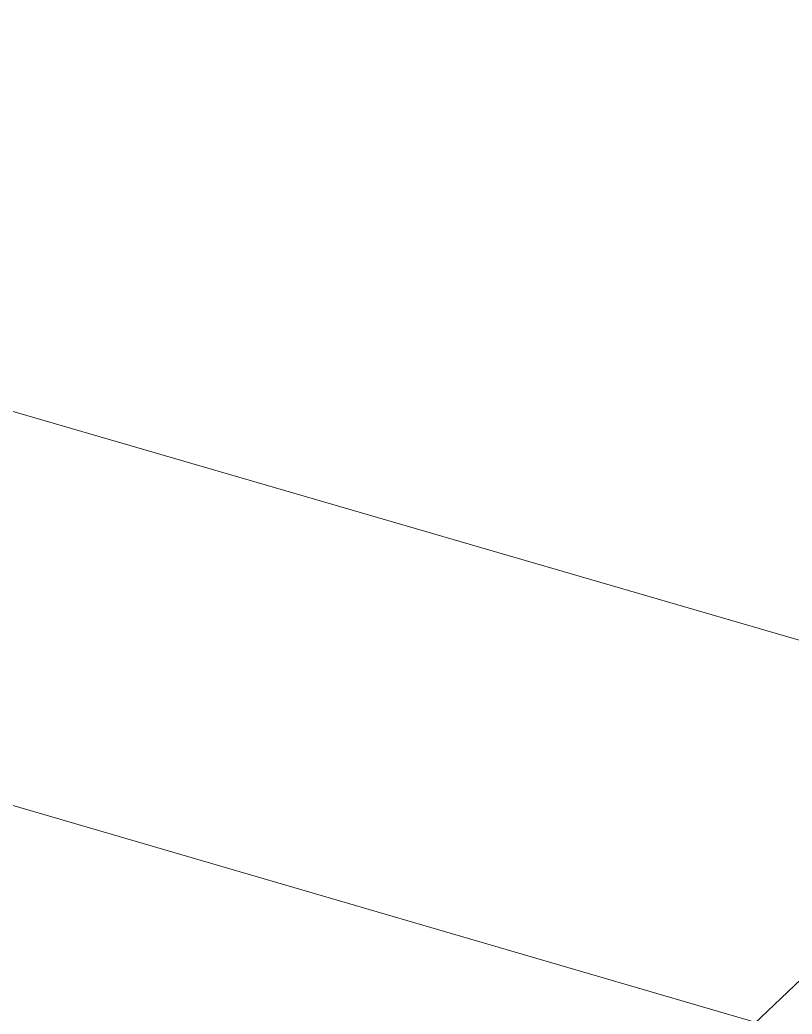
# Model space of a CAD drawing. Header units: metres. Extents: x 507606 to 508087, y 6966978 to 6967359.
# Drawn here: x 507929.754 to 507930.661, y 6967153.187 to 6967154.354 of the extents above; entities that cross this region are included whole.
import ezdxf

# ---------------------------------------------------------------- set-up
doc = ezdxf.new("R2010")
doc.units = ezdxf.units.M
doc.layers.add('mga2020ROAD_KERB_BACK', color=252, linetype='Continuous')
doc.layers.add('RW_UG_PIPES', color=160, linetype='EXISTING_WAT_RECYCLED', lineweight=0)
doc.layers.add('W_AG_PIPES_N', color=160, linetype='EXISTING_WATER', lineweight=0)
doc.styles.get("Standard").update_dxf_attribs({"font": 'ARIALN.TTF'})
doc.linetypes.add('EXISTING_WAT_RECYCLED', pattern='A,2,-2,2,-2,2,-2,["R",Standard,S=2.5,R=0,X=0,Y=-1.25],-4.4,2,-2,2,-2', length=24.4)
doc.linetypes.add('EXISTING_WATER', pattern='A,2,-2,2,-2,2,-2,["W",Standard,S=2.5,R=0,X=0,Y=-1.25],-4.4,2,-2,2,-2', length=24.4)

# ---------------------------------------------------------------- blocks, each defined once
blk = doc.blocks.new('XE_SURVEY')
at = {"layer": 'mga2020ROAD_KERB_BACK'}
blk.add_polyline3d([(507919.1413, 6967130.1034, 5.0043), (507916.3282, 6967134.0357, 5.0386), (507916.2618, 6967134.1846, 5.0395), (507915.5334, 6967136.5692, 5.0525), (507915.3705, 6967139.0573, 5.0656), (507915.3794, 6967139.211, 5.0664), (507915.7819, 6967141.5166, 5.0788), (507916.7456, 6967143.8162, 5.0919), (507916.9015, 6967144.0844, 5.0935), (507918.2346, 6967145.8167, 5.0882), (507920.1053, 6967147.4669, 5.0821), (507920.4574, 6967147.7093, 5.0811), (507922.2726, 6967148.7023, 5.0922), (507924.6457, 6967149.4711, 5.1056), (507925.2798, 6967149.5895, 5.109), (507926.2199, 6967149.9871, 5.0996), (507929.0681, 6967151.7034, 5.069), (507931.4785, 6967153.9943, 5.0383), (507931.534, 6967154.0602, 5.0375), (507933.3374, 6967156.7516, 5.0091), (507934.364, 6967159.1958, 4.9858)], dxfattribs=at)
at = {"layer": 'RW_UG_PIPES', "flags": 128}
blk.add_lwpolyline([(507860.6636, 6967305.8511), (507855.5482, 6967302.7174), (507850.4674, 6967299.5259), (507844.5398, 6967295.8025), (507841.7673, 6967294.061), (507840.6181, 6967288.9631), (507838.7729, 6967280.7778), (507840.662, 6967277.7023), (507845.1108, 6967270.4595), (507851.7311, 6967259.8567), (507857.3049, 6967250.9582), (507865.7983, 6967237.3987), (507871.6376, 6967228.0765), (507877.7422, 6967218.3306), (507883.42, 6967209.267), (507891.8324, 6967195.8869), (507899.284, 6967184.0348), (507907.0017, 6967171.7593), (507909.3969, 6967167.9497), (507912.3243, 6967163.2935), (507914.3257, 6967160.1102), (507917.6677, 6967157.2198), (507918.1297, 6967156.8202), (507926.0122, 6967154.5229), (507934.6508, 6967151.9981), (507942.3357, 6967149.7752), (507942.3357, 6967149.7752)], dxfattribs=at)
at = {"layer": 'W_AG_PIPES_N', "flags": 128}
blk.add_lwpolyline([(507947.923, 6967167.7497), (507947.0944, 6967164.9732), (507945.6645, 6967160.1821), (507944.0915, 6967154.9118), (507943.5747, 6967153.1802), (507942.9957, 6967150.0402), (507921.3914, 6967156.3246), (507918.5214, 6967157.198), (507914.5257, 6967160.1926), (507914.2584, 6967160.6141), (507907.6585, 6967171.2298), (507897.8907, 6967186.9409), (507887.3157, 6967203.9502), (507879.3001, 6967216.6281), (507862.6221, 6967243.3506), (507843.5742, 6967273.8986), (507839.255, 6967280.8829), (507842.1443, 6967293.8616), (507861.1538, 6967305.6471), (507861.476, 6967305.834)], dxfattribs=at)

msp = doc.modelspace()

# ---------------------------------------------------------------- block references
msp.add_blockref('XE_SURVEY', (0, 0))

doc.saveas('drawing.dxf')
